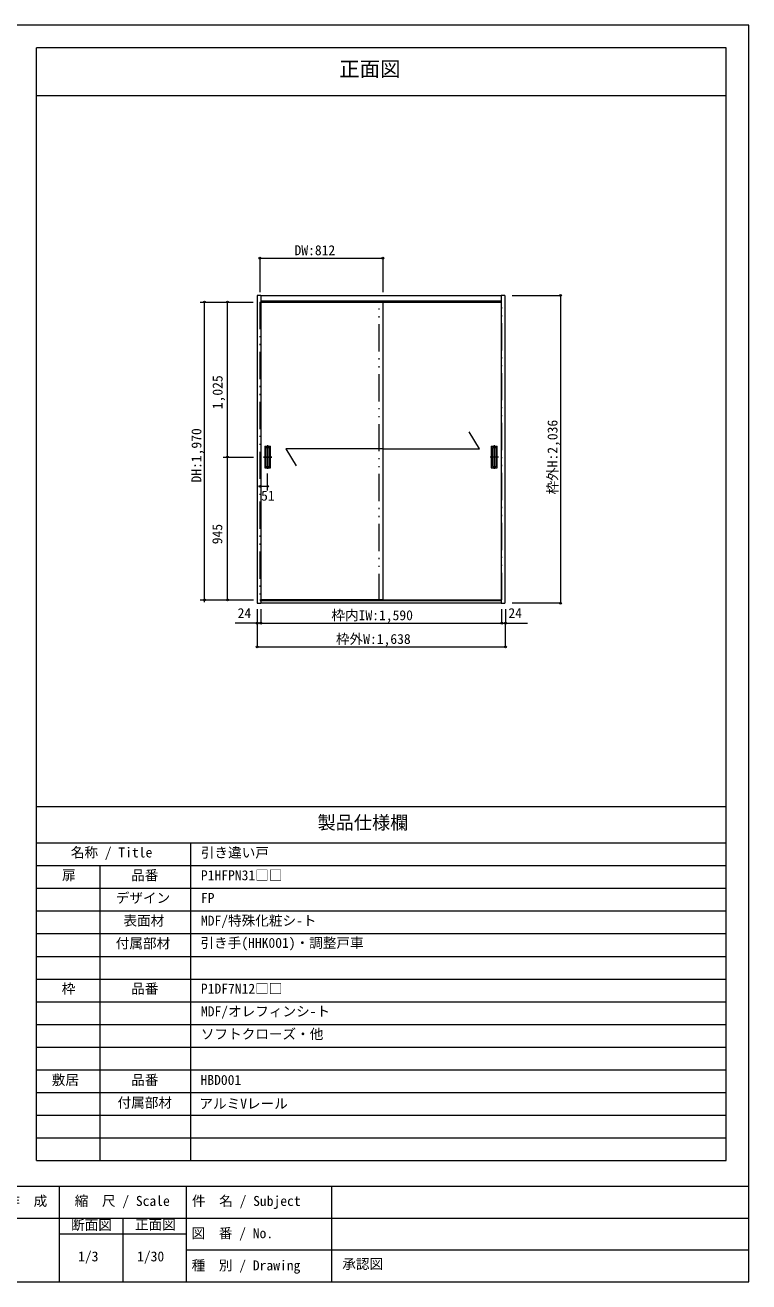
# Model space of a CAD drawing. Units: millimetres on the paper, enlarged 10 times, with parts at other scales. Extents: x -1985 to 2015, y -1370 to 1400.
# Drawn here: x 420 to 2015, y -1370 to 1400 of the extents above; entities that cross this region are included whole.
import ezdxf
from ezdxf.enums import TextEntityAlignment as Align

# ---------------------------------------------------------------- set-up
doc = ezdxf.new("R2010")
doc.units = ezdxf.units.MM
doc.header["$LTSCALE"] = 10
doc.header["$PDMODE"] = 32
doc.header["$PDSIZE"] = 4
doc.linetypes.add('DASHED_DOUBLE_DOTTED', pattern=[11, 6, -1.5, 0.25, -1.5, 0.25, -1.5])
doc.layers.add('1-0_H-SYM', color=7, linetype='Continuous')
doc.layers.add('1-1_0', color=7, linetype='Continuous', lineweight=20)
doc.layers.add('3-1_ADD_LINE', color=7, linetype='Continuous', lineweight=20)
doc.styles.add('ＭＳ ゴシック', font='')
doc.styles.get('ＭＳ ゴシック').set_extended_font_data('MS Gothic')

msp = doc.modelspace()

# ---------------------------------------------------------------- linework, layer by layer
at = {"layer": '1-1_0'}
for p, q in [((1965, 1350), (445, 1350)), ((445, -322.5), (445, 1350)), ((1965, -1102.5), (1965, 1350)), ((445, 1245), (1965, 1245)), ((1965, -322.5), (1965, 1245)), ((445, -1102.5), (445, -322.5)), ((445, -322.5), (1965, -322.5)), ((445, -322.5), (1965, -322.5)), ((445, -402.5), (1965, -402.5)), ((785, -1102.5), (785, -402.5)), ((445, -452.5), (1965, -452.5)), ((585, -1102.5), (585, -452.5)), ((445, -502.5), (1965, -502.5)), ((445, -552.5), (1965, -552.5)), ((445, -602.5), (1965, -602.5)), ((445, -652.5), (1965, -652.5)), ((445, -702.5), (1965, -702.5)), ((445, -752.5), (1965, -752.5)), ((445, -802.5), (1965, -802.5)), ((445, -852.5), (1965, -852.5)), ((445, -902.5), (1965, -902.5)), ((445, -952.5), (1965, -952.5)), ((445, -1002.5), (1965, -1002.5)), ((445, -1052.5), (1965, -1052.5)), ((445, -1102.5), (1965, -1102.5)), ((2015, -1160), (-1985, -1160)), ((495, -1160), (495, -1370)), ((775, -1160), (775, -1370)), ((1095, -1160), (1095, -1370)), ((2015, -1230), (-1175, -1230)), ((635, -1230), (635, -1370)), ((775, -1265), (495, -1265)), ((2015, -1300), (775, -1300))]:
    msp.add_line(p, q, dxfattribs=at)
msp.add_lwpolyline([(-1985, -1370), (2015, -1370), (2015, 1400), (-1985, 1400)], close=True, dxfattribs=at)
msp.add_lwpolyline([(445, -322.5), (445, 1245), (1965, 1245)], dxfattribs=at)
at = {"layer": '3-1_ADD_LINE', "color": 4, "lineweight": 9}
for p, q in [((937.5, 886.29), (937.5, 811.29)), ((939.17, 804.39), (931.17, 804.39)), ((1493.11, 804.39), (1599.78, 804.39)), ((1599.78, 804.39), (1599.78, 125.73)), ((805.86, 789.73), (922.64, 789.73)), ((815.02, 127.96), (815.02, 789.63)), ((849.08, 789.73), (910.14, 789.73)), ((865.74, 439.32), (865.74, 789.73)), ((856.59, 448.06), (923.36, 448.06)), ((865.74, 133.06), (865.74, 444.32)), ((865.74, 133.06), (865.74, 444.32)), ((805.86, 133.06), (922.64, 133.06)), ((856.59, 133.06), (923.36, 133.06)), ((931.17, 112.48), (931.17, 81.81)), ((931.17, 112.48), (931.17, 81.81)), ((1478.83, 112.48), (1478.83, 81.81)), ((1599.78, 125.73), (1493.11, 125.73)), ((939.17, 81.81), (882.64, 81.81)), ((1470.83, 81.81), (1527.36, 81.81))]:
    msp.add_line(p, q, dxfattribs=at)
at = {"layer": '3-1_ADD_LINE'}
for p, q in [((939.17, 804.39), (1469.17, 804.39)), ((939.17, 804.39), (939.17, 125.73)), ((1477.17, 804.39), (1469.17, 804.39)), ((1477.17, 804.39), (1477.17, 125.73)), ((937.5, 789.73), (1470.83, 789.73)), ((937.5, 789.73), (1470.83, 789.73)), ((937.5, 789.73), (1208.17, 789.73)), ((939.17, 792.39), (1469.17, 792.39)), ((939.17, 789.73), (1469.17, 789.73)), ((1208.17, 789.63), (1208.17, 130.73)), ((947.92, 471.73), (947.92, 424.39)), ((947.92, 471.73), (961.08, 471.73)), ((947.92, 471.73), (961.08, 471.73)), ((954.5, 474.16), (954.5, 421.88)), ((954.5, 474.16), (954.5, 421.88)), ((961.08, 424.39), (961.08, 471.73)), ((1447.25, 471.73), (1447.25, 424.39)), ((1447.25, 471.73), (1460.42, 471.73)), ((1447.25, 471.73), (1460.42, 471.73)), ((1453.83, 474.16), (1453.83, 421.88)), ((1453.83, 474.16), (1453.83, 421.88)), ((1460.42, 424.39), (1460.42, 471.73)), ((945.25, 448.06), (963.53, 448.06)), ((963.64, 448.06), (945.36, 448.06)), ((950.33, 468.06), (950.33, 428.06)), ((951.33, 469.06), (957.67, 469.06)), ((958.67, 428.06), (958.67, 468.06)), ((1462.97, 448.06), (1444.69, 448.06)), ((1463.08, 448.06), (1444.8, 448.06)), ((1449.67, 468.06), (1449.67, 428.06)), ((1450.67, 469.06), (1457, 469.06)), ((1458, 428.06), (1458, 468.06)), ((947.92, 424.39), (961.08, 424.39)), ((951.33, 427.06), (957.67, 427.06)), ((1447.25, 424.39), (1460.42, 424.39)), ((1450.67, 427.06), (1457, 427.06)), ((954.5, 374.27), (954.5, 411.74)), ((954.5, 383.43), (937.5, 383.43)), ((937.5, 133.06), (1469.17, 133.06)), ((1208.17, 133.06), (939.17, 133.06)), ((939.17, 130.06), (939.17, 131.73)), ((939.17, 130.73), (939.17, 125.73)), ((1469.17, 130.73), (939.17, 130.73)), ((1469.17, 125.73), (939.17, 125.73)), ((1200.17, 133.06), (1470.83, 133.06)), ((1469.17, 130.73), (1469.17, 125.73))]:
    msp.add_line(p, q, dxfattribs=at)
at = {"layer": '3-1_ADD_LINE', "linetype": 'DASHED_DOUBLE_DOTTED'}
for p, q in [((937.5, 789.73), (937.5, 133.06)), ((1200.17, 130.73), (1200.17, 789.63)), ((1470.83, 133.06), (1470.83, 789.73))]:
    msp.add_line(p, q, dxfattribs=at)
at = {"layer": '3-1_ADD_LINE', "color": 4, "lineweight": 9}
for points in [[(937.5, 886.29), (1208.17, 886.29), (1208.17, 811.29)], [(939.17, 112.48), (939.17, 81.81), (1470.83, 81.81), (1470.83, 112.48)], [(931.17, 81.81), (931.17, 29.48), (1478.83, 29.48), (1478.83, 81.81)]]:
    msp.add_lwpolyline(points, dxfattribs=at)
at = {"layer": '3-1_ADD_LINE'}
for points in [[(931.17, 804.39), (931.17, 125.73), (939.17, 125.73)], [(1469.17, 804.39), (1469.17, 125.73), (1477.17, 125.73)], [(1208.17, 466.16), (1421.44, 466.16), (1398.89, 503.88)], [(1208.17, 466.16), (994.89, 466.16), (1017.45, 428.44)]]:
    msp.add_lwpolyline(points, dxfattribs=at)
for centre, start, end in [((951.33, 468.06), 90, 180), ((957.67, 468.06), 0, 90), ((1450.67, 468.06), 90, 180), ((1457, 468.06), 0, 90), ((951.33, 428.06), 180, 270), ((957.67, 428.06), 270, 0), ((1450.67, 428.06), 180, 270), ((1457, 428.06), 270, 0)]:
    msp.add_arc(centre, 1, start, end, dxfattribs=at)
at = {"layer": '3-1_ADD_LINE', "color": 4}
for p in [(937.5, 886.29), (1208.17, 886.29), (1599.78, 804.39), (815.02, 789.73), (865.74, 789.73), (865.74, 448.06), (815.02, 133.06), (865.74, 133.06), (1600.07, 125.73), (931.17, 81.81), (939.17, 81.81), (1470.83, 81.81), (1478.83, 81.81), (931.17, 29.48), (931.17, 29.48), (931.17, 29.48), (1478.83, 29.48)]:
    msp.add_point(p, dxfattribs=at)
at = {"layer": '3-1_ADD_LINE'}
for p in [(937.5, 383.43), (954.5, 383.43)]:
    msp.add_point(p, dxfattribs=at)

# ---------------------------------------------------------------- texts
at = {"layer": '1-0_H-SYM', "style": 'ＭＳ ゴシック'}
msp.add_text('引き手(HHK001)・調整戸車', height=21.99, dxfattribs=at).set_placement((806.4, -640.36), align=Align.BOTTOM_LEFT)
at = {"layer": '1-1_0', "style": 'ＭＳ ゴシック'}
for s, height, p in [('正面図', 32.99, (1112.24, 1276.98)), ('製品仕様欄', 29.33, (1064.4, -381.07)), ('名称 / Title', 21.99, (520.64, -441.06)), ('引き違い戸', 21.99, (807.33, -441.36)), ('扉', 21.99, (501.33, -491.36)), ('品番', 21.99, (653.67, -491.36)), ('P1HFPN31□□', 21.99, (807.33, -491.36)), ('デザイン', 21.99, (619.67, -541.36)), ('FP', 21.99, (807.33, -541.36)), ('表面材', 21.99, (636.67, -591.36)), ('MDF/特殊化粧シ-ト', 21.99, (807.33, -591.36)), ('付属部材', 21.99, (619.67, -641.36)), ('枠', 21.99, (500.67, -741.36)), ('品番', 21.99, (653.67, -741.36)), ('P1DF7N12□□', 21.99, (807.33, -741.36)), ('MDF/オレフィンシ-ト', 21.99, (807.33, -791.36)), ('ソフトクローズ・他', 21.99, (807.33, -841.36)), ('敷居', 21.99, (478.65, -942.36)), ('品番', 21.99, (653.75, -942.5)), ('HBD001', 21.99, (806.5, -942.5)), ('付属部材', 21.99, (623.75, -992.5)), ('アルミVレール', 21.99, (804, -994.75)), ('作\u3000成', 21.99, (378.67, -1209.21)), ('縮\u3000尺 / Scale', 21.99, (529.18, -1209.21)), ('件\u3000名 / Subject', 21.99, (787.61, -1209.24)), ('断面図', 21.99, (521.24, -1262.15)), ('正面図', 21.99, (662.03, -1261.44)), ('図\u3000番 / No.', 21.99, (786.77, -1280.35)), ('1/3', 21.99, (536.67, -1331.45)), ('1/30', 21.99, (666.67, -1331.45)), ('種\u3000別 / Drawing', 21.99, (786.94, -1351.29)), ('承認図', 21.99, (1119.03, -1348.1))]:
    msp.add_text(s, height=height, dxfattribs=at).set_placement(p, align=Align.BOTTOM_LEFT)
at = {"layer": '3-1_ADD_LINE', "style": 'ＭＳ ゴシック'}
for s, p in [('DW:812', (1013.67, 886.29)), ('51', (940.03, 345.35)), ('24', (888.3, 86.48)), ('枠内IW:1,590', (1095, 81.81)), ('24', (1485.03, 86.48)), ('枠外W:1,638', (1105, 29.48))]:
    msp.add_text(s, height=21.99, dxfattribs=at).set_placement(p, align=Align.BOTTOM_LEFT)
for s, p in [('1,025', (861.58, 553.43)), ('枠外H:2,036', (1599.78, 365.39)), ('DH:1,970', (815.02, 391.81)), ('945', (860.95, 255.77))]:
    msp.add_text(s, height=21.99, rotation=90, dxfattribs=at).set_placement(p, align=Align.BOTTOM_LEFT)

doc.saveas('drawing.dxf')
